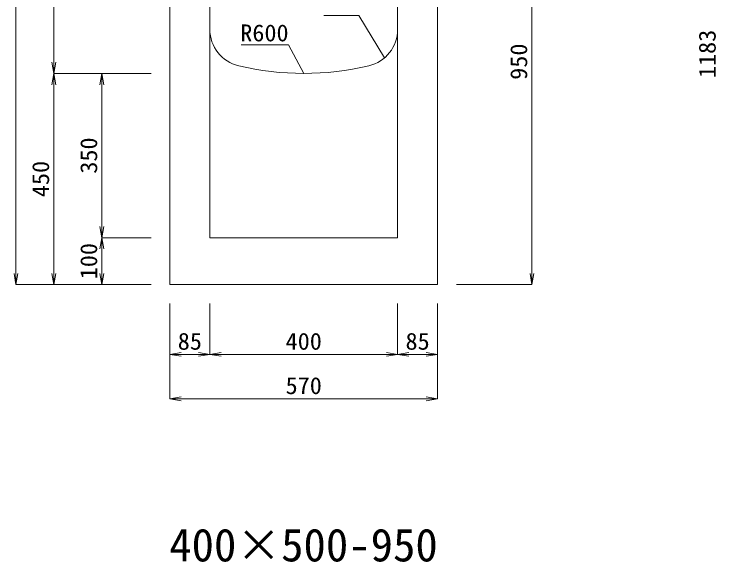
# Model space of a CAD drawing. Units: millimetres at full size. Extents: x -734 to 58102, y 49499 to 87169.
# Drawn here: x 36669 to 38164, y 59176 to 60343 of the extents above; entities that cross this region are included whole.
import ezdxf
from ezdxf.enums import TextEntityAlignment as Align

# ---------------------------------------------------------------- set-up
doc = ezdxf.new("R2010")
doc.units = ezdxf.units.MM
doc.header["$LTSCALE"] = 50
doc.layers.add('0_2', color=7, linetype='Continuous')
for name, color, linetype, lineweight in [('寸法線', 7, 'Continuous', 13), ('引出線', 4, 'Continuous', 13), ('本体', 2, 'Continuous', 20)]:
    doc.layers.add(name, color=color, linetype=linetype, lineweight=lineweight)
doc.styles.add('ＭＳ 明朝', font='')
doc.styles.get('ＭＳ 明朝').set_extended_font_data('MS Mincho')

# ---------------------------------------------------------------- blocks, each defined once
blk = doc.blocks.new('open_arrow')
at = {"color": 0, "linetype": 'Continuous', "lineweight": -2}
blk.add_lwpolyline([(7.5, 1.25), (0, 0), (7.5, -1.25)], dxfattribs=at)

msp = doc.modelspace()

# ---------------------------------------------------------------- linework, layer by layer
at = {"layer": '寸法線'}
for p, q in [((36673.28, 59766.95), (36673.28, 60849.95)), ((36753.92, 60716.95), (36753.92, 60216.95)), ((37771.91, 60716.95), (37771.91, 59766.95)), ((36753.92, 60216.95), (36753.92, 59766.95)), ((36961.07, 60216.95), (36753.92, 60216.95)), ((36961.07, 60216.95), (36753.92, 60216.95)), ((36856.3, 59866.95), (36856.3, 60216.95)), ((36961.07, 60216.95), (36856.3, 60216.95)), ((36961.07, 59866.95), (36856.3, 59866.95)), ((36856.3, 59766.95), (36856.3, 59866.95)), ((36961.07, 59866.95), (36856.3, 59866.95)), ((36961.07, 59766.95), (36673.28, 59766.95)), ((36961.07, 59766.95), (36753.92, 59766.95)), ((36961.07, 59766.95), (36856.3, 59766.95)), ((37611.11, 59766.95), (37771.91, 59766.95)), ((37001.09, 59726.93), (37001.09, 59523.7)), ((37001.09, 59726.93), (37001.09, 59618.21)), ((37086.1, 59726.93), (37086.1, 59618.21)), ((37086.1, 59726.93), (37086.1, 59618.21)), ((37486.09, 59726.93), (37486.09, 59618.21)), ((37486.09, 59726.93), (37486.09, 59618.21)), ((37571.09, 59726.93), (37571.09, 59523.7)), ((37571.09, 59726.93), (37571.09, 59618.21)), ((37001.09, 59618.21), (37086.1, 59618.21)), ((37086.1, 59618.21), (37486.09, 59618.21)), ((37486.09, 59618.21), (37571.09, 59618.21)), ((37001.09, 59523.7), (37571.09, 59523.7))]:
    msp.add_line(p, q, dxfattribs=at)
at = {"layer": '引出線'}
for points in [[(37458.18, 60250.26), (37403.77, 60340.16), (37329.1, 60340.16)], [(37286.09, 60216.95), (37253.87, 60278.09), (37152.87, 60278.09)]]:
    msp.add_lwpolyline(points, dxfattribs=at)
at = {"layer": '本体'}
for p, q in [((37001.09, 59766.95), (37001.09, 60716.95)), ((37086.09, 60310.98), (37086.09, 60716.95)), ((37486.09, 60310.98), (37486.09, 60716.95)), ((37571.09, 59766.95), (37571.09, 60716.95)), ((37086.09, 60310.98), (37086.09, 59866.95)), ((37486.09, 60310.98), (37486.09, 59866.95)), ((37086.09, 59866.95), (37486.09, 59866.95)), ((37001.09, 59766.95), (37571.09, 59766.95))]:
    msp.add_line(p, q, dxfattribs=at)
for centre, radius, start, end in [((37166.09, 60310.98), 80, 180, 256.65766), ((37406.09, 60310.98), 80, 283.34233, 0), ((37286.09, 60816.95), 600, 256.65762, 283.34237)]:
    msp.add_arc(centre, radius, start, end, dxfattribs=at)

# ---------------------------------------------------------------- block references
at = {"layer": '寸法線', "xscale": 3.2, "yscale": 3.2}
for p, rotation in [((36753.92, 60216.95), 90), ((36753.92, 60216.95), 270), ((36856.3, 60216.95), 270), ((36856.3, 59866.95), 90), ((36856.3, 59866.95), 270), ((36673.28, 59766.95), 90), ((36753.92, 59766.95), 90), ((36856.3, 59766.95), 90), ((37771.91, 59766.95), 90), ((37086.1, 59618.21), 180), ((37486.09, 59618.21), 180), ((37571.09, 59618.21), 180), ((37571.09, 59523.7), 180)]:
    msp.add_blockref('open_arrow', p, dxfattribs=dict(at, rotation=rotation))
for p in [(37001.09, 59618.21), (37086.1, 59618.21), (37486.09, 59618.21), (37001.09, 59523.7)]:
    msp.add_blockref('open_arrow', p, dxfattribs=at)
at = {"layer": '引出線', "xscale": 0.0533, "yscale": 0.0533}
for p, rotation in [((37458.18, 60250.26), 121.2), ((37286.09, 60216.95), 117.8)]:
    msp.add_blockref('open_arrow', p, dxfattribs=dict(at, rotation=rotation))

# ---------------------------------------------------------------- texts
at = {"layer": '0_2', "style": 'ＭＳ 明朝'}
msp.add_text('400×500-950', height=70.05, dxfattribs=at).set_placement((37285.61, 59212.21), align=Align.MIDDLE_CENTER)
at = {"layer": '寸法線', "style": 'ＭＳ 明朝', "width": 1.05}
for s, p in [('1183', (38145.26, 60258.45)), ('950', (37743.89, 60241.95)), ('350', (36828.28, 60041.95)), ('450', (36725.9, 59991.95)), ('100', (36828.28, 59816.95))]:
    msp.add_text(s, height=36.03, rotation=90, dxfattribs=at).set_placement(p, align=Align.MIDDLE_CENTER)
for s, p in [('85', (37043.59, 59646.23)), ('400', (37286.09, 59646.23)), ('85', (37528.59, 59646.23)), ('570', (37286.09, 59551.72))]:
    msp.add_text(s, height=36.03, dxfattribs=at).set_placement(p, align=Align.MIDDLE_CENTER)
at = {"layer": '引出線', "style": 'ＭＳ 明朝', "width": 1.05}
msp.add_text('R600', height=36.03, dxfattribs=at).set_placement((37253.87, 60321.29), align=Align.TOP_RIGHT)

doc.saveas('drawing.dxf')
